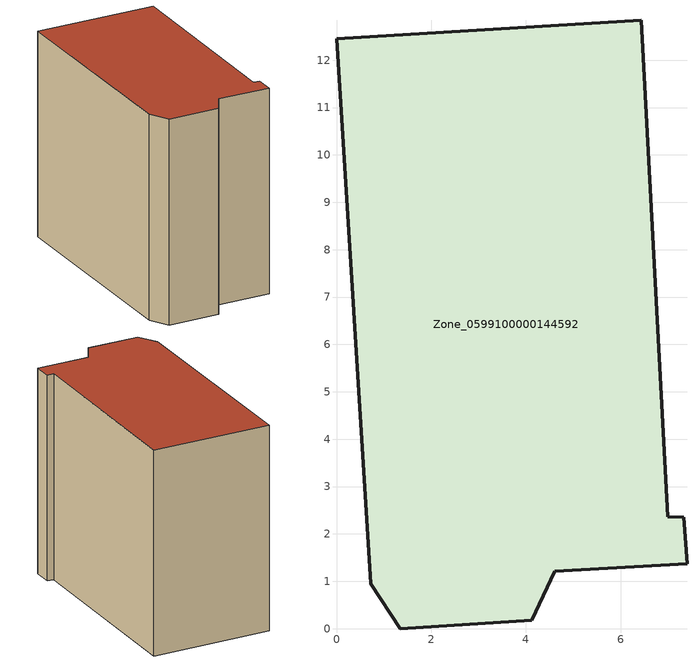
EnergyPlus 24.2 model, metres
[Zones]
Zone_0599100000144592
 floor ground (C_G): 6.99,2.36 7.33,2.35 7.4,1.37 4.61,1.21 4.12,0.18 1.35,0 0.72,0.95 0,12.45 6.43,12.84 z0
 wall outside (C_F): 0.72,0.95 1.35,0 4.12,0.18 4.61,1.21 7.4,1.37 7.33,2.35 6.99,2.36 6.43,12.84 0,12.45 0.72,0.95 z0:11.05
 roof outside (C_R): 6.43,12.84 0,12.45 0.72,0.95 1.35,0 4.12,0.18 4.61,1.21 7.4,1.37 7.33,2.35 6.99,2.36 z11.05
[BUILDING]
Pand.0599100000144592: North Axis=0; Terrain=City; Loads Convergence Tolerance Value=0.04; Temperature Convergence Tolerance Value=0.4; Solar Distribution=FullExterior; Maximum Number of Warmup Days=25; Minimum Number of Warmup Days=1
[Site:Location]
Rotterdam.The.Hague.AP_ZH_NLD Design_Conditions: Latitude=51.96; Longitude=4.45; Time Zone=1; Elevation=-4.5
[SITE:GROUNDTEMPERATURE:BUILDINGSURFACE]
18, 18, 18, 18, 18, 18, 18, 18, 18, 18, 18, 18
[MATERIAL] Thermal Absorptance=0.9; Solar Absorptance=0.7; Visible Absorptance=0.7
Name | Roughness | Thickness | Conductivity | Density | Specific Heat
G.TI.1946 | MediumSmooth | 0.15 | 1 | 540 | 1210
F.TI.1946 | Rough | 0.3 | 0.857143 | 1920 | 840
R.TI.1946 | MediumRough | 0.2 | 0.1 | 1500 | 1000
[CONSTRUCTION]
C_G: G.TI.1946
C_F: F.TI.1946
C_R: R.TI.1946
[ZONE]
Zone_0599100000144592: Type=1; Multiplier=1; Ceiling Height=Autocalculate; Volume=Autocalculate; Floor Area=autocalculate; Part of Total Floor Area=Yes
[ZONEINFILTRATION:DESIGNFLOWRATE]
Infil_Zone_0599100000144592: Zone or ZoneList or Space or SpaceList=Zone_0599100000144592; Schedule=AlwaysOn; Design Flow Rate Calculation Method=Flow/Area; Flow Rate per Floor Area=0.003; Constant Term Coefficient=1; Temperature Term Coefficient=0; Velocity Term Coefficient=0; Velocity Squared Term Coefficient=0
[HVACTEMPLATE:ZONE:IDEALLOADSAIRSYSTEM]
Zone_0599100000144592: Maximum Heating Supply Air Temperature=50; Minimum Cooling Supply Air Temperature=13; Maximum Heating Supply Air Humidity Ratio=0.0156; Minimum Cooling Supply Air Humidity Ratio=0.0077; Heating Limit=NoLimit; Cooling Limit=NoLimit; Dehumidification Control Type=ConstantSensibleHeatRatio; Cooling Sensible Heat Ratio=0.7; Dehumidification Setpoint=60; Humidification Control Type=None; Humidification Setpoint=30; Outdoor Air Method=None; Outdoor Air Flow Rate per Person=0.00944; Outdoor Air Flow Rate per Zone Floor Area=0; Outdoor Air Flow Rate per Zone=0; Demand Controlled Ventilation Type=None; Outdoor Air Economizer Type=NoEconomizer; Heat Recovery Type=None; Sensible Heat Recovery Effectiveness=0.7; Latent Heat Recovery Effectiveness=0.65
[ZONECONTROL:THERMOSTAT]
ThermostatControl_Zone_0599100000144592: Zone or ZoneList=Zone_0599100000144592; Control Type Schedule=DualSetpointControlType; Control 1=Thermostat_Zone_0599100000144592; Temperature Difference Between Cutout And Setpoint=0
[THERMOSTATSETPOINT:DUALSETPOINT]
Thermostat_Zone_0599100000144592: Heating Setpoint Temperature Schedule=HeatingSetpoint_Zone_0599100000144592; Cooling Setpoint Temperature Schedule=CoolingSetpoint_Zone_0599100000144592
[SCHEDULE:COMPACT]
HeatingSetpoint_Zone_0599100000144592: Through: 12/31, For: AllDays, Until: 24:00, 21
CoolingSetpoint_Zone_0599100000144592: Through: 12/31, For: AllDays, Until: 24:00, 24
DualSetpointControlType: Through: 12/31, For: AllDays, Until: 24:00, 4
AlwaysOn: Through: 12/31, For: AllDays, Until: 24:00, 1
